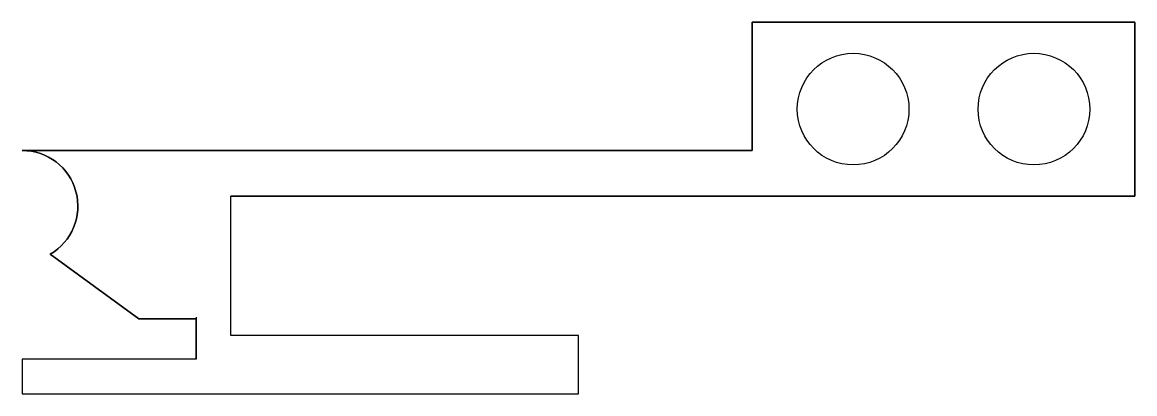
# Model space of a CAD drawing. Header units: millimetres. Extents: x 0 to 160, y -27 to 26.
import ezdxf

# ---------------------------------------------------------------- set-up
doc = ezdxf.new("R2010")
doc.units = ezdxf.units.MM

msp = doc.modelspace()

# ---------------------------------------------------------------- linework, layer by layer
for p, q in [((160, 26.45), (105, 26.45)), ((105, 8), (105, 26.45)), ((160, 1.45), (160, 26.45)), ((80, 8), (0, 8)), ((80, 8), (105, 8)), ((30, -18.6), (30, 1.45)), ((80, 1.45), (30, 1.45)), ((80, 1.45), (160, 1.45)), ((80, 1.45), (160, 1.45)), ((16.77, -16.2), (4, -6.93)), ((25, -16.2), (16.77, -16.2)), ((25, -16), (25, -22)), ((80, -18.6), (30, -18.6)), ((80, -27), (80, -18.6)), ((0, -22), (0, -27)), ((25, -22), (0, -22)), ((0, -27), (30, -27)), ((30, -27), (80, -27))]:
    msp.add_line(p, q)
msp.add_lwpolyline([(25, -22), (0, -22), (0, -27), (30, -27), (80, -27), (80, -18.6), (30, -18.6), (30, 1.45), (80, 1.45), (160, 1.45), (160, 26.45), (105, 26.45), (105, 8), (80, 8), (0, 8, -0.767327), (4, -6.93), (16.77, -16.2), (25, -16.2)], format="xyb", close=True)
msp.add_lwpolyline([(25, -22), (25, -16.2), (16.77, -16.2), (4, -6.93, 0.767327), (0, 8), (80, 8), (105, 8), (105, 26.45), (160, 26.45), (160, 1.45), (80, 1.45)], format="xyb")
msp.add_lwpolyline([(0, -22), (0, -27), (30, -27), (80, -27), (80, -18.6), (30, -18.6), (30, 1.45), (80, 1.45)])
for centre in [(119.5, 13.95), (145.5, 13.95)]:
    msp.add_circle(centre, 8.03)
msp.add_arc((0, 0), 8, 300, 90)

doc.saveas('drawing.dxf')
